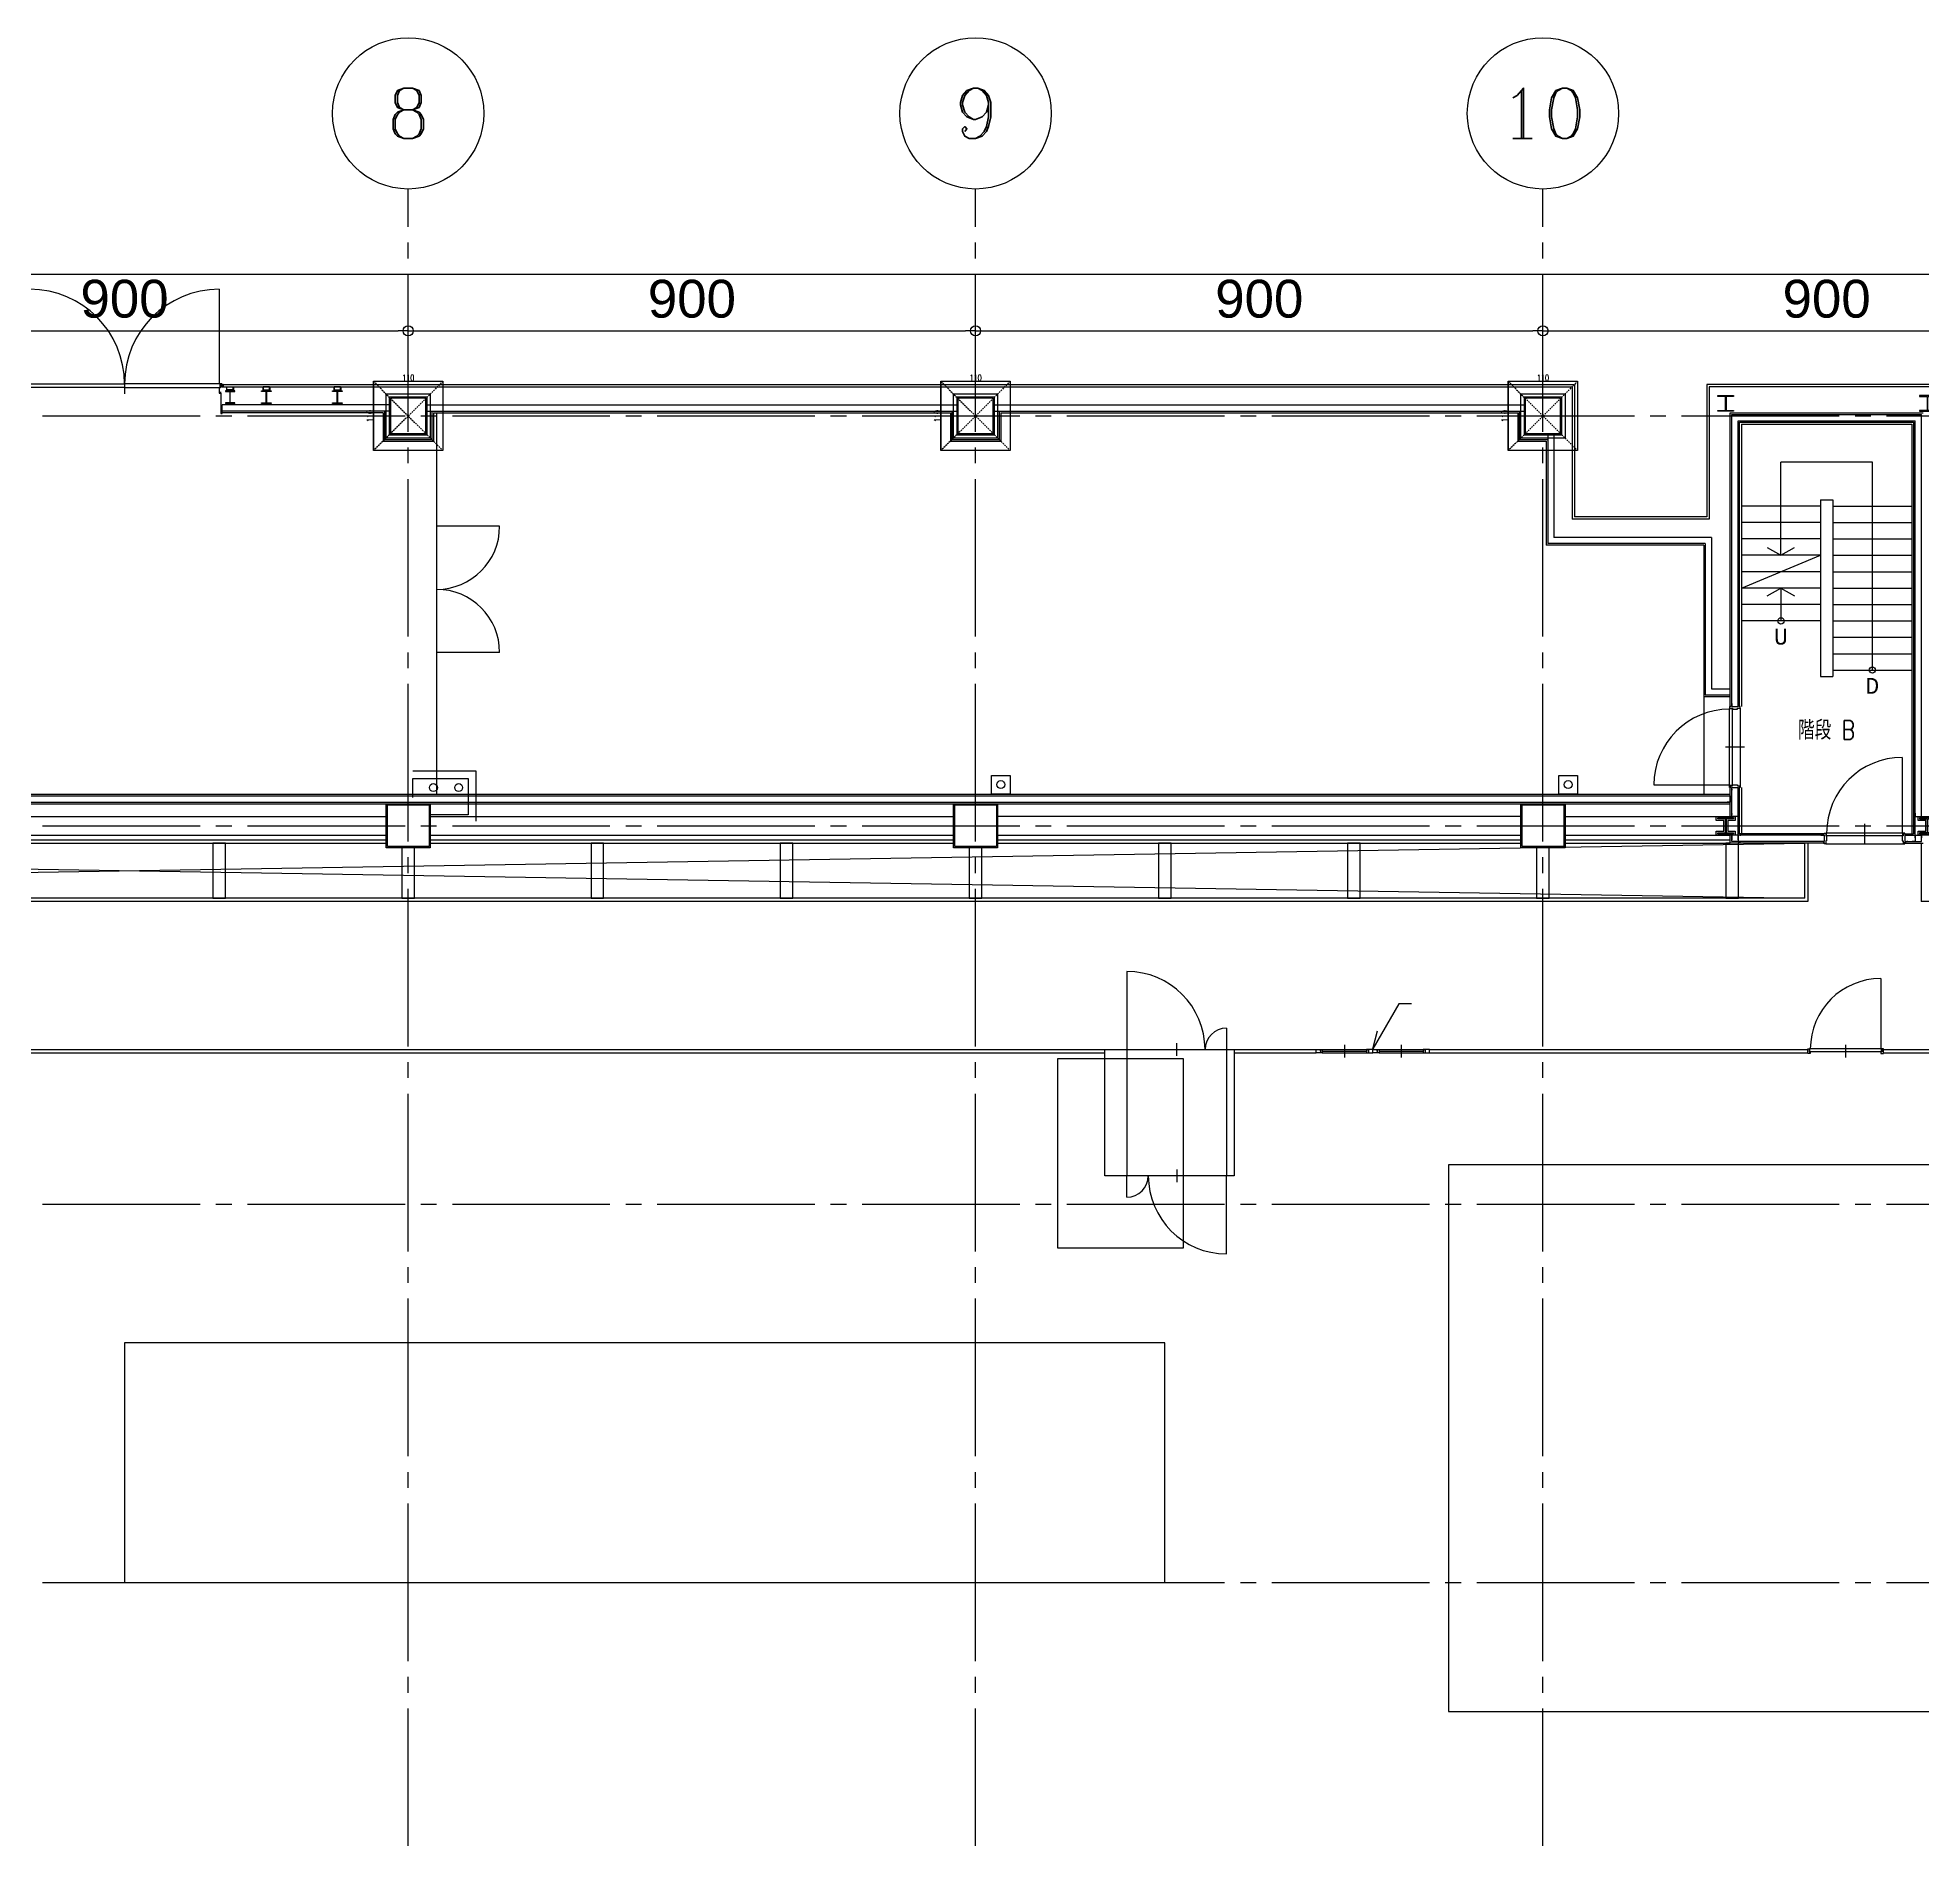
# Model space of a CAD drawing. Header units: millimetres. Extents: x -48783 to 30095, y 6477 to 24477.
# Drawn here: x 5712 to 8702, y 17142 to 20000 of the extents above; entities that cross this region are included whole.
import ezdxf
from ezdxf.enums import TextEntityAlignment as Align

# ---------------------------------------------------------------- set-up
doc = ezdxf.new("R2010")
doc.units = ezdxf.units.MM
doc.header["$LTSCALE"] = 100
doc.linetypes.add('X-N-FAB-L20$0$COL-CEN-LIN', pattern=[3.25, 2.5, -0.25, 0.25, -0.25])
doc.linetypes.add('X-N-FAB-L20$0$HIDDEN', pattern=[0.375, 0.25, -0.125])
for name, color, linetype in [('0-XREF', 7, 'Continuous'), ('X-N-FAB-L20$0$0-MC', 8, 'Continuous'), ('X-N-FAB-L20$0$0-NC', 8, 'Continuous'), ('X-N-FAB-L20$0$08', 8, 'Continuous'), ('X-N-FAB-L20$0$200K新增範圍', 8, 'Continuous'), ('X-N-FAB-L20$0$BEAM', 8, 'Continuous'), ('X-N-FAB-L20$0$BLOCK', 8, 'Continuous'), ('X-N-FAB-L20$0$CCL', 8, 'X-N-FAB-L20$0$COL-CEN-LIN'), ('X-N-FAB-L20$0$COL', 8, 'Continuous'), ('X-N-FAB-L20$0$COL-S', 8, 'Continuous')]:
    doc.layers.add(name, color=color, linetype=linetype)
doc.layers.add('X-N-FAB-L20$0$A-BLOCK', color=8, linetype='Continuous', plot=False)
doc.layers.add('X-N-FAB-L20$0$DIM', color=8, linetype='Continuous', plot=False)
doc.styles.add('X-N-FAB-L20$0$ATS', font='monotxt', dxfattribs={"bigfont": 'BIGFONT'})
doc.styles.add('X-N-FAB-L20$0$COL-NUM', font='romanc')
doc.styles.add('X-N-FAB-L20$0$DIM', font='simplex.shx', dxfattribs={"width": 0.67, "bigfont": 'chineset.shx'})
doc.styles.add('X-N-FAB-L20$0$DimStyUse', font='romans.shx', dxfattribs={"width": 0.7})
doc.styles.add('X-N-FAB-L20$0$Gen-Text', font='arial.ttf', dxfattribs={"height": 2.5})
doc.styles.add('X-N-FAB-L20$0$ROMS', font='ROMANS.shx', dxfattribs={"bigfont": 'bigfont.shx'})
doc.dimstyles.new('X-N-FAB-L20$0$CIRL', dxfattribs={"dimtxt": 30, "dimasz": 8, "dimexe": 8, "dimexo": 0, "dimgap": 5, "dimtad": 1, "dimdsep": 46, "dimtxsty": 'X-N-FAB-L20$0$DimStyUse', "dimblk": 'X-N-FAB-L20$0$_Origin', "dimcen": 10, "dimdle": 8, "dimclrt": 2, "dimazin": 0, "dimtfac": 1, "dimtix": 1, "dimtmove": 2, "dimatfit": 3, "dimfxl": 10, "dimtolj": 1, "dimarcsym": 0})
doc.dimstyles.new('X-N-FAB-L20$0$JJP_005_defpoint', dxfattribs={"dimtxt": 20, "dimasz": 0.5, "dimexe": 0.5, "dimexo": 0.5, "dimgap": 0.5, "dimtad": 1, "dimdsep": 46, "dimtxsty": 'X-N-FAB-L20$0$DIM', "dimblk": 'X-N-FAB-L20$0$_None', "dimcen": 10, "dimclrd": 256, "dimclre": 256, "dimclrt": 256, "dimadec": 0, "dimazin": 0, "dimtfac": 1, "dimtix": 1, "dimtmove": 2, "dimatfit": 3, "dimldrblk": 'X-N-FAB-L20$0$_None', "dimfxl": 0.5, "dimtolj": 1, "dimtzin": 0, "dimarcsym": 0})

# ---------------------------------------------------------------- blocks, each defined once
blk = doc.blocks.new('X-N-FAB-L20$0$_Origin')
at = {"color": 0, "linetype": 'ByBlock', "lineweight": -2}
blk.add_line((0, 0), (-1, 0), dxfattribs=at)
blk.add_circle((0, 0), 0.5, dxfattribs=at)
blk = doc.blocks.new('*D133')
at = {"layer": 'DefPoints', "color": 0, "transparency": 16777216}
for p in [(27970, 9025), (1020, 8935), (27970, 8935)]:
    blk.add_point(p, dxfattribs=at)
at = {"layer": 'X-N-FAB-L20$0$DIM', "color": 0, "lineweight": -2, "transparency": 16777216}
for p, q in [((1020, 8935), (1020, 9045)), ((27970, 8935), (27970, 9045)), ((1036, 9025), (27954, 9025))]:
    blk.add_line(p, q, dxfattribs=at)
at = {"layer": 'X-N-FAB-L20$0$DIM', "color": 0, "lineweight": -2, "transparency": 16777216, "xscale": 16, "yscale": 16, "zscale": 16, "rotation": 180}
blk.add_blockref('X-N-FAB-L20$0$_Origin', (1020, 9025), dxfattribs=at)
at = {"layer": 'X-N-FAB-L20$0$DIM', "color": 0, "lineweight": -2, "transparency": 16777216, "xscale": 16, "yscale": 16, "zscale": 16}
blk.add_blockref('X-N-FAB-L20$0$_Origin', (27970, 9025), dxfattribs=at)
at = {"layer": 'X-N-FAB-L20$0$DIM', "color": 2, "transparency": 16777216, "insert": (14495, 9075.6), "char_height": 2.5, "attachment_point": 5, "style": 'X-N-FAB-L20$0$Gen-Text'}
blk.add_mtext('\\A1;{\\H24x;26950}', dxfattribs=at)
blk = doc.blocks.new('*D140')
at = {"layer": 'DefPoints', "color": 0, "transparency": 16777216}
for p in [(7320, 8935), (6420, 8845), (7320, 8845)]:
    blk.add_point(p, dxfattribs=at)
at = {"layer": 'X-N-FAB-L20$0$DIM', "color": 0, "lineweight": -2, "transparency": 16777216}
for p, q in [((6420, 8845), (6420, 8955)), ((7320, 8845), (7320, 8955)), ((6436, 8935), (7304, 8935))]:
    blk.add_line(p, q, dxfattribs=at)
at = {"layer": 'X-N-FAB-L20$0$DIM', "color": 0, "lineweight": -2, "transparency": 16777216, "xscale": 16, "yscale": 16, "zscale": 16, "rotation": 180}
blk.add_blockref('X-N-FAB-L20$0$_Origin', (6420, 8935), dxfattribs=at)
at = {"layer": 'X-N-FAB-L20$0$DIM', "color": 0, "lineweight": -2, "transparency": 16777216, "xscale": 16, "yscale": 16, "zscale": 16}
blk.add_blockref('X-N-FAB-L20$0$_Origin', (7320, 8935), dxfattribs=at)
at = {"layer": 'X-N-FAB-L20$0$DIM', "color": 2, "transparency": 16777216, "insert": (6870, 8985.6), "char_height": 2.5, "attachment_point": 5, "style": 'X-N-FAB-L20$0$Gen-Text'}
blk.add_mtext('\\A1;{\\H24x;900}', dxfattribs=at)
blk = doc.blocks.new('X-N-FAB-L20$0$cn-y')
at = {"layer": 'X-N-FAB-L20$0$0-MC'}
blk.add_circle((-50, 0), 50, dxfattribs=at)
at = {"layer": 'X-N-FAB-L20$0$0-NC', "style": 'X-N-FAB-L20$0$COL-NUM'}
blk.add_attdef('GRID-Y', text='', height=50, dxfattribs=at).set_placement((-50, 0), align=Align.MIDDLE_CENTER)
blk = doc.blocks.new('*D141')
at = {"layer": 'DefPoints', "color": 0, "transparency": 16777216}
for p in [(8220, 8935), (7320, 8845), (8220, 8845)]:
    blk.add_point(p, dxfattribs=at)
at = {"layer": 'X-N-FAB-L20$0$DIM', "color": 0, "lineweight": -2, "transparency": 16777216}
for p, q in [((7320, 8845), (7320, 8955)), ((8220, 8845), (8220, 8955)), ((7336, 8935), (8204, 8935))]:
    blk.add_line(p, q, dxfattribs=at)
at = {"layer": 'X-N-FAB-L20$0$DIM', "color": 0, "lineweight": -2, "transparency": 16777216, "xscale": 16, "yscale": 16, "zscale": 16, "rotation": 180}
blk.add_blockref('X-N-FAB-L20$0$_Origin', (7320, 8935), dxfattribs=at)
at = {"layer": 'X-N-FAB-L20$0$DIM', "color": 0, "lineweight": -2, "transparency": 16777216, "xscale": 16, "yscale": 16, "zscale": 16}
blk.add_blockref('X-N-FAB-L20$0$_Origin', (8220, 8935), dxfattribs=at)
at = {"layer": 'X-N-FAB-L20$0$DIM', "color": 2, "transparency": 16777216, "insert": (7770, 8985.6), "char_height": 2.5, "attachment_point": 5, "style": 'X-N-FAB-L20$0$Gen-Text'}
blk.add_mtext('\\A1;{\\H24x;900}', dxfattribs=at)
blk = doc.blocks.new('*D142')
at = {"layer": 'DefPoints', "color": 0, "transparency": 16777216}
for p in [(9120, 8935), (8220, 8845), (9120, 8845)]:
    blk.add_point(p, dxfattribs=at)
at = {"layer": 'X-N-FAB-L20$0$DIM', "color": 0, "lineweight": -2, "transparency": 16777216}
for p, q in [((8220, 8845), (8220, 8955)), ((9120, 8845), (9120, 8955)), ((8236, 8935), (9104, 8935))]:
    blk.add_line(p, q, dxfattribs=at)
at = {"layer": 'X-N-FAB-L20$0$DIM', "color": 0, "lineweight": -2, "transparency": 16777216, "xscale": 16, "yscale": 16, "zscale": 16, "rotation": 180}
blk.add_blockref('X-N-FAB-L20$0$_Origin', (8220, 8935), dxfattribs=at)
at = {"layer": 'X-N-FAB-L20$0$DIM', "color": 0, "lineweight": -2, "transparency": 16777216, "xscale": 16, "yscale": 16, "zscale": 16}
blk.add_blockref('X-N-FAB-L20$0$_Origin', (9120, 8935), dxfattribs=at)
at = {"layer": 'X-N-FAB-L20$0$DIM', "color": 2, "transparency": 16777216, "insert": (8670, 8985.6), "char_height": 2.5, "attachment_point": 5, "style": 'X-N-FAB-L20$0$Gen-Text'}
blk.add_mtext('\\A1;{\\H24x;900}', dxfattribs=at)
blk = doc.blocks.new('*D143')
at = {"layer": 'DefPoints', "color": 0, "transparency": 16777216}
for p in [(10020, 8935), (9120, 8845), (10020, 8845)]:
    blk.add_point(p, dxfattribs=at)
at = {"layer": 'X-N-FAB-L20$0$DIM', "color": 0, "lineweight": -2, "transparency": 16777216}
for p, q in [((9120, 8845), (9120, 8955)), ((10020, 8845), (10020, 8955)), ((9136, 8935), (10004, 8935))]:
    blk.add_line(p, q, dxfattribs=at)
at = {"layer": 'X-N-FAB-L20$0$DIM', "color": 0, "lineweight": -2, "transparency": 16777216, "xscale": 16, "yscale": 16, "zscale": 16, "rotation": 180}
blk.add_blockref('X-N-FAB-L20$0$_Origin', (9120, 8935), dxfattribs=at)
at = {"layer": 'X-N-FAB-L20$0$DIM', "color": 0, "lineweight": -2, "transparency": 16777216, "xscale": 16, "yscale": 16, "zscale": 16}
blk.add_blockref('X-N-FAB-L20$0$_Origin', (10020, 8935), dxfattribs=at)
at = {"layer": 'X-N-FAB-L20$0$DIM', "color": 2, "transparency": 16777216, "insert": (9570, 8985.6), "char_height": 2.5, "attachment_point": 5, "style": 'X-N-FAB-L20$0$Gen-Text'}
blk.add_mtext('\\A1;{\\H24x;900}', dxfattribs=at)
blk = doc.blocks.new('*D72')
at = {"layer": 'DefPoints', "lineweight": -2, "transparency": 16777216}
blk.add_line((0, 0), (110, 0), dxfattribs=at)
at = {"layer": 'DefPoints', "color": 0, "transparency": 16777216}
for p in [(0, 0), (110, 0), (110, 0)]:
    blk.add_point(p, dxfattribs=at)
at = {"layer": 'DefPoints', "transparency": 16777216, "insert": (55, 5.5), "char_height": 10, "attachment_point": 5, "style": 'X-N-FAB-L20$0$DIM'}
blk.add_mtext('\\A1;110', dxfattribs=at)
blk = doc.blocks.new('X-N-FAB-L20$0$_None')
blk = doc.blocks.new('*D73')
at = {"layer": 'DefPoints', "lineweight": -2, "transparency": 16777216}
blk.add_line((0, 0), (0, -110), dxfattribs=at)
at = {"layer": 'DefPoints', "color": 0, "transparency": 16777216}
for p in [(0, 0), (0, -110), (0, -110)]:
    blk.add_point(p, dxfattribs=at)
at = {"layer": 'DefPoints', "transparency": 16777216, "insert": (-5.5, -55), "char_height": 10, "attachment_point": 5, "rotation": 90, "style": 'X-N-FAB-L20$0$DIM'}
blk.add_mtext('\\A1;110', dxfattribs=at)
blk = doc.blocks.new('X-N-FAB-L20$0$A$Cc7bb84f0')
at = {"layer": 'X-N-FAB-L20$0$COL-S'}
for points in [[(0, 70), (70, 70), (70, 0), (0, 0)], [(2, 68), (68, 68), (68, 2), (2, 2)]]:
    blk.add_lwpolyline(points, close=True, dxfattribs=at)
blk = doc.blocks.new('X-N-FAB-L20$0$A$C1d07c4d4')
for centre, radius in [((9194.9, 8450), 5), ((9339.9, 8372), 5), ((7057.4, 8185.6), 6.25), ((7097.4, 8185.6), 6.25), ((7957.4, 8190.4), 6.25), ((8857.4, 8190.4), 6.25)]:
    blk.add_circle(centre, radius)
at = {"layer": 'X-N-FAB-L20$0$08'}
for p, q in [((6717.4, 8976), (6717.4, 8826)), ((6567.4, 8840), (6567.4, 8810)), ((6721.9, 8825), (8867.4, 8825)), ((6721.9, 8821.5), (8863.9, 8821.5)), ((6723.9, 8825), (6723.9, 8821.5)), ((8863.9, 8821.5), (8863.9, 8611.5)), ((8867.4, 8825), (8867.4, 8615)), ((9077.4, 8825), (9077.4, 8615)), ((9457.4, 8825), (9077.4, 8825)), ((9453.9, 8821.5), (9080.9, 8821.5)), ((9080.9, 8821.5), (9080.9, 8611.5)), ((6987.4, 8792.5), (6722.4, 8792.5)), ((6722.4, 8780), (6722.4, 8792.5)), ((7047.4, 8792.5), (7887.4, 8792.5)), ((7947.4, 8792.5), (8787.4, 8792.5)), ((6987.4, 8782.5), (6722.4, 8782.5)), ((6977.4, 8780), (6722.4, 8780)), ((6977.4, 8780), (6977.4, 8735)), ((6979.9, 8782.5), (6979.9, 8737.5)), ((7047.4, 8782.5), (7887.4, 8782.5)), ((7054.9, 8782.5), (7054.9, 8737.5)), ((7057.4, 8780), (7877.4, 8780)), ((7057.4, 8780), (7057.4, 8735)), ((7062.4, 8780), (7062.4, 8175)), ((7877.4, 8780), (7877.4, 8735)), ((7879.9, 8782.5), (7879.9, 8737.5)), ((7947.4, 8782.5), (8787.4, 8782.5)), ((7954.9, 8782.5), (7954.9, 8737.5)), ((7957.4, 8780), (7957.4, 8735)), ((7957.4, 8780), (8777.4, 8780)), ((8777.4, 8780), (8777.4, 8735)), ((8779.9, 8782.5), (8779.9, 8737.5)), ((9114.4, 8780), (9420.4, 8780)), ((9114.4, 8314), (9114.4, 8780)), ((9116.9, 8777.5), (9417.9, 8777.5)), ((9116.9, 8314), (9116.9, 8777.5)), ((9126.9, 8767.5), (9407.9, 8767.5)), ((9126.9, 8314), (9126.9, 8767.5)), ((9129.4, 8765), (9405.4, 8765)), ((9129.4, 8314), (9129.4, 8765)), ((9132.4, 8762), (9402.4, 8762)), ((9132.4, 8762), (9132.4, 8314)), ((9402.4, 8762), (9402.4, 8112.5)), ((9405.4, 8765), (9405.4, 8112.5)), ((9407.9, 8110), (9407.9, 8767.5)), ((9417.9, 8140), (9417.9, 8777.5)), ((6977.4, 8735), (7057.4, 8735)), ((6979.9, 8737.5), (7054.9, 8737.5)), ((7877.4, 8735), (7957.4, 8735)), ((7879.9, 8737.5), (7954.9, 8737.5)), ((8777.4, 8735), (8822.4, 8735)), ((8779.9, 8737.5), (8824.9, 8737.5)), ((8822.4, 8735), (8822.4, 8570)), ((8824.9, 8745), (8824.9, 8572.5)), ((8834.9, 8745), (8834.9, 8582.5)), ((9194.9, 8554), (9194.9, 8702)), ((9339.9, 8702), (9194.9, 8702)), ((9339.9, 8372), (9339.9, 8702)), ((9257.4, 8642), (9277.4, 8642)), ((9257.4, 8642), (9257.4, 8362)), ((9277.4, 8642), (9277.4, 8362)), ((9080.9, 8611.5), (8863.9, 8611.5)), ((9077.4, 8615), (8867.4, 8615)), ((9257.4, 8632), (9132.4, 8632)), ((9277.4, 8632), (9402.4, 8632)), ((7162.4, 8600), (7062.4, 8600)), ((9084.9, 8582.5), (8834.9, 8582.5)), ((9084.9, 8582.5), (9084.9, 8342.5)), ((9257.4, 8606), (9132.4, 8606)), ((9257.4, 8580), (9132.4, 8580)), ((9277.4, 8606), (9402.4, 8606)), ((9277.4, 8580), (9402.4, 8580)), ((9072.4, 8570), (8822.4, 8570)), ((9074.9, 8572.5), (8824.9, 8572.5)), ((9072.4, 8570), (9072.4, 8330)), ((9074.9, 8572.5), (9074.9, 8332.5)), ((9257.4, 8554), (9132.4, 8554)), ((9132.4, 8502), (9257.4, 8554)), ((9277.4, 8554), (9402.4, 8554)), ((9257.4, 8528), (9132.4, 8528)), ((9277.4, 8528), (9402.4, 8528)), ((9257.4, 8502), (9132.4, 8502)), ((9194.9, 8502), (9194.9, 8450)), ((9277.4, 8502), (9402.4, 8502)), ((9257.4, 8476), (9132.4, 8476)), ((9277.4, 8476), (9402.4, 8476)), ((9257.4, 8450), (9132.4, 8450)), ((9277.4, 8450), (9402.4, 8450)), ((9277.4, 8424), (9402.4, 8424)), ((7162.4, 8400), (7062.4, 8400)), ((9277.4, 8398), (9402.4, 8398)), ((9277.4, 8372), (9402.4, 8372)), ((9084.9, 8342.5), (9114.4, 8342.5)), ((9257.4, 8362), (9277.4, 8362)), ((9072.4, 8330), (9114.4, 8330)), ((9072.4, 8330), (9072.4, 8175)), ((9074.9, 8332.5), (9114.4, 8332.5)), ((9130.4, 8311.5), (9130.4, 8188.5)), ((9106.9, 8250), (9136.9, 8250)), ((9387.4, 8233.5), (9387.4, 8113.5)), ((4020.4, 8175), (9114.4, 8175)), ((4020.4, 8172.5), (9114.4, 8172.5)), ((4020.4, 8162.5), (9114.4, 8162.5)), ((8993.4, 8190), (9113.4, 8190)), ((9114.4, 8140), (9114.4, 8186)), ((9116.9, 8140), (9116.9, 8186)), ((9126.9, 8110), (9126.9, 8186)), ((9129.4, 8112.5), (9129.4, 8186)), ((9132.4, 8186), (9132.4, 8112.5)), ((4020.4, 8160), (9114.4, 8160)), ((6152.4, 8140), (6982.4, 8140)), ((7052.4, 8140), (7882.4, 8140)), ((8852.4, 8140), (9114.4, 8140)), ((6152.4, 8110), (6982.4, 8110)), ((6152.4, 8102.5), (6982.4, 8102.5)), ((7052.4, 8110), (7882.4, 8110)), ((7052.4, 8102.5), (7882.4, 8102.5)), ((7952.4, 8102.5), (8782.4, 8102.5)), ((8852.4, 8110), (9114.4, 8110)), ((8852.4, 8102.5), (9114.4, 8102.5)), ((9114.4, 8097.5), (9114.4, 8110)), ((9116.9, 8100), (9116.9, 8110)), ((9263.4, 8110), (9126.9, 8110)), ((9263.4, 8112.5), (9129.4, 8112.5)), ((9327.4, 8127.9), (9327.4, 8097.5)), ((9391.4, 8112.5), (9405.4, 8112.5)), ((9391.4, 8110), (9407.9, 8110)), ((9417.9, 8100), (9417.9, 8110)), ((3902.4, 8097.5), (9232.4, 8010)), ((3902.4, 8010), (9232.4, 8097.5)), ((6152.4, 8097.5), (6982.4, 8097.5)), ((7052.4, 8097.5), (7882.4, 8097.5)), ((7952.4, 8097.5), (8782.4, 8097.5)), ((8852.4, 8097.5), (9114.4, 8097.5)), ((9262.4, 8097.5), (9114.4, 8097.5)), ((9263.4, 8100), (9116.9, 8100)), ((9232.4, 8097.5), (9232.4, 8010)), ((9237.4, 8097.5), (9237.4, 8005)), ((9265.9, 8096.5), (9388.9, 8096.5)), ((9391.4, 8100), (9417.9, 8100)), ((9392.4, 8097.5), (9420.4, 8097.5)), ((9417.4, 8097.5), (9417.4, 8005)), ((9237.4, 8005), (3897.4, 8005)), ((9232.4, 8010), (3902.4, 8010)), ((11807.4, 8005), (9417.4, 8005)), ((8157.4, 7894), (8157.4, 7770)), ((9353.3, 7882.8), (9353.3, 7771)), ((8315.4, 7804), (8315.4, 7770)), ((8236.4, 7760), (8236.4, 7780)), ((8502.4, 7777.5), (8502.4, 7757.5)), ((8592.4, 7777.5), (8592.4, 7757.5)), ((9297.4, 7777.5), (9297.4, 7757.5)), ((3852.4, 7770), (8122.4, 7770)), ((3852.4, 7765), (8122.4, 7765)), ((8157.4, 7770), (8157.4, 7570)), ((8315.4, 7770), (8315.4, 7570)), ((8327.4, 7770), (8457.4, 7770)), ((8327.4, 7765), (8457.4, 7765)), ((8467.4, 7770), (8537.4, 7770)), ((8467.4, 7767.5), (8537.4, 7767.5)), ((8467.4, 7765), (8537.4, 7765)), ((8557.4, 7770), (8627.4, 7770)), ((8557.4, 7767.5), (8627.4, 7767.5)), ((8557.4, 7765), (8627.4, 7765)), ((8637.4, 7770), (9237.4, 7770)), ((8637.4, 7765), (9237.4, 7765)), ((9357.4, 7770), (11817.4, 7770)), ((9357.4, 7765), (11817.4, 7765)), ((8157.4, 7536), (8157.4, 7570)), ((8236.4, 7580), (8236.4, 7560)), ((8315.4, 7446), (8315.4, 7570))]:
    blk.add_line(p, q, dxfattribs=at)
for points in [[(6415.9, 8826), (6567.4, 8826), (6567.4, 8820), (6415.9, 8820)], [(6718.9, 8826), (6567.4, 8826), (6567.4, 8820), (6718.9, 8820)], [(6729.3, 8820), (6729.3, 8815), (6734.3, 8815), (6734.3, 8815.6), (6729.9, 8815.6), (6729.9, 8820)], [(6739.9, 8816.5), (6729.9, 8816.5), (6729.9, 8821.5), (6739.9, 8821.5)], [(6740.5, 8820), (6740.5, 8815), (6735.5, 8815), (6735.5, 8815.6), (6739.9, 8815.6), (6739.9, 8820)], [(6786.8, 8820), (6786.8, 8815), (6791.8, 8815), (6791.8, 8815.6), (6787.4, 8815.6), (6787.4, 8820)], [(6787.4, 8816.5), (6797.4, 8816.5), (6797.4, 8821.5), (6787.4, 8821.5)], [(6798, 8820), (6798, 8815), (6793, 8815), (6793, 8815.6), (6797.4, 8815.6), (6797.4, 8820)], [(6899.3, 8820), (6899.3, 8815), (6904.3, 8815), (6904.3, 8815.6), (6899.9, 8815.6), (6899.9, 8820)], [(6899.9, 8816.5), (6909.9, 8816.5), (6909.9, 8821.5), (6899.9, 8821.5)], [(6910.5, 8820), (6910.5, 8815), (6905.5, 8815), (6905.5, 8815.6), (6909.9, 8815.6), (6909.9, 8820)], [(6742.4, 8815), (6727.4, 8815), (6727.4, 8814.1), (6734.6, 8814.1), (6734.6, 8795.9), (6727.4, 8795.9), (6727.4, 8795), (6742.4, 8795), (6742.4, 8795.9), (6735.2, 8795.9), (6735.2, 8814.1), (6742.4, 8814.1)], [(6784.9, 8815), (6799.9, 8815), (6799.9, 8814.1), (6792.7, 8814.1), (6792.7, 8795.9), (6799.9, 8795.9), (6799.9, 8795), (6784.9, 8795), (6784.9, 8795.9), (6792.1, 8795.9), (6792.1, 8814.1), (6784.9, 8814.1)], [(6897.4, 8815), (6912.4, 8815), (6912.4, 8814.1), (6905.2, 8814.1), (6905.2, 8795.9), (6912.4, 8795.9), (6912.4, 8795), (6897.4, 8795), (6897.4, 8795.9), (6904.6, 8795.9), (6904.6, 8814.1), (6897.4, 8814.1)], [(7047.4, 8745), (7047.4, 8805), (6987.4, 8805), (6987.4, 8745)], [(7045.4, 8747), (7045.4, 8803), (6989.4, 8803), (6989.4, 8747)], [(7947.4, 8745), (7947.4, 8805), (7887.4, 8805), (7887.4, 8745)], [(7945.4, 8747), (7945.4, 8803), (7889.4, 8803), (7889.4, 8747)], [(8847.4, 8745), (8847.4, 8805), (8787.4, 8805), (8787.4, 8745)], [(8845.4, 8747), (8845.4, 8803), (8789.4, 8803), (8789.4, 8747)], [(9094.9, 8807.5), (9119.9, 8807.5), (9119.9, 8806.1), (9107.9, 8806.1), (9107.9, 8783.9), (9119.9, 8783.9), (9119.9, 8782.5), (9094.9, 8782.5), (9094.9, 8783.9), (9107, 8783.9), (9107, 8806.1), (9094.9, 8806.1)], [(9414.9, 8782.5), (9439.9, 8782.5), (9439.9, 8783.9), (9427.9, 8783.9), (9427.9, 8806.1), (9439.9, 8806.1), (9439.9, 8807.5), (9414.9, 8807.5), (9414.9, 8806.1), (9427, 8806.1), (9427, 8783.9), (9414.9, 8783.9)], [(9113.4, 8189), (9113.4, 8311), (9117.4, 8311), (9117.4, 8189)], [(7972.4, 8205), (7972.4, 8175), (7942.4, 8175), (7942.4, 8205)], [(8872.4, 8205), (8872.4, 8175), (8842.4, 8175), (8842.4, 8205)], [(6982.4, 8090), (6982.4, 8160), (7052.4, 8160), (7052.4, 8090)], [(6984.4, 8092), (6984.4, 8158), (7050.4, 8158), (7050.4, 8092)], [(7882.4, 8090), (7882.4, 8160), (7952.4, 8160), (7952.4, 8090)], [(7884.4, 8092), (7884.4, 8158), (7950.4, 8158), (7950.4, 8092)], [(7952.4, 8110), (8782.4, 8110), (8782.4, 8140), (7952.4, 8140)], [(8782.4, 8090), (8782.4, 8160), (8852.4, 8160), (8852.4, 8090)], [(8784.4, 8092), (8784.4, 8158), (8850.4, 8158), (8850.4, 8092)], [(9092.4, 8140), (9122.4, 8140), (9122.4, 8133.6), (9110.4, 8133.6), (9110.4, 8116.4), (9122.4, 8116.4), (9122.4, 8110), (9092.4, 8110), (9092.4, 8116.4), (9104.5, 8116.4), (9104.5, 8133.6), (9092.4, 8133.6)], [(9094.9, 8137.5), (9119.9, 8137.5), (9119.9, 8136.1), (9107.9, 8136.1), (9107.9, 8113.9), (9119.9, 8113.9), (9119.9, 8112.5), (9094.9, 8112.5), (9094.9, 8113.9), (9107, 8113.9), (9107, 8136.1), (9094.9, 8136.1)], [(9412.4, 8140), (9442.4, 8140), (9442.4, 8133.6), (9430.4, 8133.6), (9430.4, 8116.4), (9442.4, 8116.4), (9442.4, 8110), (9412.4, 8110), (9412.4, 8116.4), (9424.5, 8116.4), (9424.5, 8133.6), (9412.4, 8133.6)], [(9414.9, 8112.5), (9439.9, 8112.5), (9439.9, 8113.9), (9427.9, 8113.9), (9427.9, 8136.1), (9439.9, 8136.1), (9439.9, 8137.5), (9414.9, 8137.5), (9414.9, 8136.1), (9427, 8136.1), (9427, 8113.9), (9414.9, 8113.9)], [(9388.4, 8113.5), (9266.4, 8113.5), (9266.4, 8109.5), (9388.4, 8109.5)], [(6707.4, 8010), (6727.4, 8010), (6727.4, 8097.5), (6707.4, 8097.5)], [(7007.4, 8010), (7027.4, 8010), (7027.4, 8090), (7007.4, 8090)], [(7307.4, 8010), (7327.4, 8010), (7327.4, 8097.5), (7307.4, 8097.5)], [(7607.4, 8010), (7627.4, 8010), (7627.4, 8097.5), (7607.4, 8097.5)], [(7907.4, 8010), (7927.4, 8010), (7927.4, 8090), (7907.4, 8090)], [(8207.4, 8010), (8227.4, 8010), (8227.4, 8097.5), (8207.4, 8097.5)], [(8507.4, 8010), (8527.4, 8010), (8527.4, 8097.5), (8507.4, 8097.5)], [(8807.4, 8010), (8827.4, 8010), (8827.4, 8090), (8807.4, 8090)], [(9107.4, 8010), (9127.4, 8010), (9127.4, 8097.5), (9107.4, 8097.5)], [(8247.4, 7455.5), (8247.4, 7755.5), (8047.4, 7755.5), (8047.4, 7455.5)], [(8122.4, 7770), (8327.4, 7770), (8327.4, 7570), (8122.4, 7570), (8122.4, 7770)], [(8457.4, 7770), (8464.4, 7770), (8464.4, 7765), (8457.4, 7765)], [(8547.4, 7770), (8540.4, 7770), (8540.4, 7765), (8547.4, 7765)], [(8547.4, 7770), (8554.4, 7770), (8554.4, 7765), (8547.4, 7765)], [(8637.4, 7770), (8630.4, 7770), (8630.4, 7765), (8637.4, 7765)], [(10617.4, 7587.5), (8667.4, 7587.5), (8667.4, 6720), (9567.4, 6720), (9567.4, 6270), (11237.4, 6270), (11237.4, 7755.5), (10617.4, 7755.5)], [(9241.5, 7766.5), (9241.5, 7764), (9237.4, 7764), (9237.4, 7771), (9239.9, 7771), (9239.9, 7766.5)], [(9354.4, 7771), (9240.4, 7771), (9240.4, 7767), (9354.4, 7767)], [(9353.3, 7766.5), (9353.3, 7764), (9357.4, 7764), (9357.4, 7771), (9354.9, 7771), (9354.9, 7766.5)], [(8217.4, 6925), (8217.4, 7305), (6567.4, 7305), (6567.4, 6925)]]:
    blk.add_lwpolyline(points, close=True, dxfattribs=at)
for points in [[(6721.9, 8823.5), (6721.9, 8826), (6719.4, 8826), (6719.4, 8819.5), (6717.4, 8819.5), (6717.4, 8811), (6719.9, 8811), (6719.9, 8813.5)], [(6721.9, 8823.5), (6723.9, 8821.5), (6721.9, 8821.5), (6721.9, 8823.5), (6723.9, 8823.5), (6723.9, 8821.5)], [(6719.9, 8811), (6719.9, 8779), (6722.4, 8779), (6722.4, 8781.5)], [(9173.3, 8566.5), (9194.9, 8554), (9216.6, 8566.5)], [(9173.3, 8489.5), (9194.9, 8502), (9216.6, 8489.5)], [(9115.9, 8314), (9113.4, 8314), (9113.4, 8311.5), (9117.9, 8311.5), (9117.9, 8310), (9125.9, 8310), (9125.9, 8311.5), (9130.4, 8311.5), (9130.4, 8314), (9127.9, 8314)], [(9117.9, 8318), (9116.9, 8318), (9116.9, 8314), (9126.9, 8314), (9126.9, 8318), (9125.9, 8318)], [(7024.9, 8212), (7124.4, 8212), (7124.4, 8132.5)], [(7024.9, 8170), (7024.9, 8200), (7112.4, 8200), (7112.4, 8142.5), (7052.4, 8142.5)], [(9110.4, 8171.5), (9110.4, 8172.5), (9114.4, 8172.5), (9114.4, 8162.5), (9110.4, 8162.5), (9110.4, 8163.5)], [(9115.9, 8186), (9113.4, 8186), (9113.4, 8188.5), (9117.9, 8188.5), (9117.9, 8190), (9125.9, 8190), (9125.9, 8188.5), (9130.4, 8188.5), (9130.4, 8186), (9127.9, 8186)], [(9117.9, 8182), (9116.9, 8182), (9116.9, 8186), (9126.9, 8186), (9126.9, 8182), (9125.9, 8182)], [(9125.9, 8144), (9126.9, 8144), (9126.9, 8140), (9116.9, 8140), (9116.9, 8144), (9117.9, 8144)], [(9408.9, 8144), (9407.9, 8144), (9407.9, 8140), (9417.9, 8140), (9417.9, 8144), (9416.9, 8144)], [(9125.9, 8106), (9126.9, 8106), (9126.9, 8110), (9116.9, 8110), (9116.9, 8106), (9117.9, 8106)], [(9125.9, 8104), (9126.9, 8104), (9126.9, 8100), (9116.9, 8100), (9116.9, 8104), (9117.9, 8104)], [(9130.9, 8109), (9130.9, 8110), (9126.9, 8110), (9126.9, 8100), (9130.9, 8100), (9130.9, 8101)], [(9259.4, 8109), (9259.4, 8110), (9263.4, 8110), (9263.4, 8100), (9259.4, 8100), (9259.4, 8101)], [(9263.4, 8111), (9263.4, 8113.5), (9265.9, 8113.5), (9265.9, 8109), (9267.4, 8109), (9267.4, 8101), (9265.9, 8101), (9265.9, 8096.5), (9263.4, 8096.5), (9263.4, 8099)], [(9391.4, 8111), (9391.4, 8113.5), (9388.9, 8113.5), (9388.9, 8109), (9387.4, 8109), (9387.4, 8101), (9388.9, 8101), (9388.9, 8096.5), (9391.4, 8096.5), (9391.4, 8099)], [(9395.4, 8109), (9395.4, 8110), (9391.4, 8110), (9391.4, 8100), (9395.4, 8100), (9395.4, 8101)], [(9403.9, 8109), (9403.9, 8110), (9407.9, 8110), (9407.9, 8100), (9403.9, 8100), (9403.9, 8101)], [(9408.9, 8106), (9407.9, 8106), (9407.9, 8110), (9417.9, 8110), (9417.9, 8106), (9416.9, 8106)], [(9408.9, 8104), (9407.9, 8104), (9407.9, 8100), (9417.9, 8100), (9417.9, 8104), (9416.9, 8104)], [(8608.9, 7842.8), (8588.9, 7842.8), (8547.4, 7771), (8555.2, 7800)], [(8464.4, 7767.5), (8464.4, 7770), (8467.4, 7770), (8467.4, 7765), (8464.4, 7765), (8464.4, 7765.5)], [(8540.4, 7767.5), (8540.4, 7770), (8537.4, 7770), (8537.4, 7765), (8540.4, 7765), (8540.4, 7765.5)], [(8554.4, 7767.5), (8554.4, 7770), (8557.4, 7770), (8557.4, 7765), (8554.4, 7765), (8554.4, 7765.5)], [(8630.4, 7767.5), (8630.4, 7770), (8627.4, 7770), (8627.4, 7765), (8630.4, 7765), (8630.4, 7765.5)]]:
    blk.add_lwpolyline(points, dxfattribs=at)
for points in [[(6721.9, 8825), (6721.9, 8823.5), (6723.9, 8823.5), (6723.9, 8825, -0.294457)], [(9129.4, 8314), (9128.2, 8314), (9128.2, 8315), (9129.4, 8315, 0.780046)], [(9263.4, 8097.5), (9263.4, 8098.8), (9262.4, 8098.8), (9262.4, 8097.5, -0.780046)], [(9391.4, 8097.5), (9391.4, 8098.8), (9392.4, 8098.8), (9392.4, 8097.5, 0.780046)]]:
    blk.add_lwpolyline(points, format="xyb", close=True, dxfattribs=at)
for centre, radius, start, end in [((6417.4, 8826), 150, 0, 90), ((6717.4, 8826), 150, 90, 180), ((7062.4, 8600), 100, 270, 0), ((7062.4, 8400), 100, 0, 90), ((9113.4, 8190), 120, 90, 180), ((9387.4, 8113.5), 120, 90, 180), ((8157.4, 7770), 124, 0, 90), ((9353.3, 7771), 111.8, 90, 180), ((8315.4, 7770), 34, 90, 180), ((8157.4, 7570), 34, 270, 0), ((8315.4, 7570), 124, 180, 270)]:
    blk.add_arc(centre, radius, start, end, dxfattribs=at)
at = {"layer": 'X-N-FAB-L20$0$08', "style": 'X-N-FAB-L20$0$ATS'}
for s, p in [('U', (9194.9, 8425)), ('D', (9339.9, 8347))]:
    blk.add_text(s, height=25, dxfattribs=at).set_placement(p, align=Align.MIDDLE_CENTER)
at = {"layer": 'X-N-FAB-L20$0$08', "style": 'X-N-FAB-L20$0$ROMS', "width": 0.8}
blk.add_text('階段 B', height=30, dxfattribs=at).set_placement((9267.3, 8276.8), align=Align.MIDDLE_CENTER)
blk = doc.blocks.new('*U71')
at = {"layer": 'DefPoints', "linetype": 'X-N-FAB-L20$0$HIDDEN', "ltscale": 0.1}
for p, q in [((110, 0), (0, -110)), ((0, 0), (110, -110))]:
    blk.add_line(p, q, dxfattribs=at)
at = {"layer": 'X-N-FAB-L20$0$COL', "ltscale": 0.1}
blk.add_lwpolyline([(0, 0), (110, 0), (110, -110), (0, -110)], close=True, dxfattribs=at)
at = {"layer": 'DefPoints'}
dim = blk.add_linear_dim(base=(0, -110), p1=(0, 0), p2=(0, -110), angle=90, dimstyle='X-N-FAB-L20$0$JJP_005_defpoint', override={"dimtxt": 10}, dxfattribs=at)
dim.commit()
dim.dimension.update_dxf_attribs({"geometry": '*D73', "text_midpoint": (-5.5, -55)})
dim = blk.add_linear_dim(base=(110, 0), p1=(0, 0), p2=(110, 0), dimstyle='X-N-FAB-L20$0$JJP_005_defpoint', override={"dimtxt": 10}, dxfattribs=at)
dim.commit()
dim.dimension.update_dxf_attribs({"geometry": '*D72', "text_midpoint": (55, 5.5)})
blk = doc.blocks.new('X-N-FAB-L20$0$A$C20c95bda')
at = {"layer": 'X-N-FAB-L20$0$CCL'}
for p, q in [((7320, 0), (7320, 9160)), ((8220, 0), (8220, 9160)), ((9120, 0), (9120, 9160)), ((240, 8800), (28330, 8800)), ((240, 8150), (28330, 8150)), ((240, 7550), (28330, 7550)), ((240, 6950), (28330, 6950))]:
    blk.add_line(p, q, dxfattribs=at)
at = {"layer": 'X-N-FAB-L20$0$COL-S'}
for points in [[(7285, 8835), (7355, 8835), (7355, 8765), (7285, 8765)], [(8185, 8835), (8255, 8835), (8255, 8765), (8185, 8765)], [(9085, 8835), (9155, 8835), (9155, 8765), (9085, 8765)]]:
    blk.add_lwpolyline(points, close=True, dxfattribs=at)
at = {"layer": 'X-N-FAB-L20$0$200K新增範圍'}
for p in [(7285, 8115), (8185, 8115), (9085, 8115)]:
    blk.add_blockref('X-N-FAB-L20$0$A$Cc7bb84f0', p, dxfattribs=at)
at = {"layer": 'X-N-FAB-L20$0$A-BLOCK'}
ref = blk.add_blockref('X-N-FAB-L20$0$cn-y', (7440, 9280), dxfattribs=dict(at, xscale=2.399999999999997, yscale=2.399999999999997, zscale=2.399999999999997))
ref.add_attrib('GRID-Y', '8', dxfattribs={"layer": 'X-N-FAB-L20$0$0-NC', "height": 80, "style": 'X-N-FAB-L20$0$COL-NUM'}).set_placement((7320, 9280), align=Align.MIDDLE_CENTER)
ref = blk.add_blockref('X-N-FAB-L20$0$cn-y', (8340, 9280), dxfattribs=dict(at, xscale=2.399999999999997, yscale=2.399999999999997, zscale=2.399999999999997))
ref.add_attrib('GRID-Y', '9', dxfattribs={"layer": 'X-N-FAB-L20$0$0-NC', "height": 80, "style": 'X-N-FAB-L20$0$COL-NUM'}).set_placement((8220, 9280), align=Align.MIDDLE_CENTER)
ref = blk.add_blockref('X-N-FAB-L20$0$cn-y', (9240, 9280), dxfattribs=dict(at, xscale=2.399999999999997, yscale=2.399999999999997, zscale=2.399999999999997))
ref.add_attrib('GRID-Y', '10', dxfattribs={"layer": 'X-N-FAB-L20$0$0-NC', "height": 80, "style": 'X-N-FAB-L20$0$COL-NUM'}).set_placement((9120, 9280), align=Align.MIDDLE_CENTER)
at = {"layer": 'X-N-FAB-L20$0$BEAM'}
for p in [(7265, 8855), (8165, 8855), (9065, 8855)]:
    blk.add_blockref('*U71', p, dxfattribs=at)
at = {"layer": 'X-N-FAB-L20$0$DIM'}
for base, p1, p2, picture, middle in [((27970, 9025), (1020, 8935), (27970, 8935), '*D133', (14495, 9075.634)), ((7320, 8935), (6420, 8845), (7320, 8845), '*D140', (6870, 8985.634)), ((8220, 8935), (7320, 8845), (8220, 8845), '*D141', (7770, 8985.634)), ((9120, 8935), (8220, 8845), (9120, 8845), '*D142', (8670, 8985.634)), ((10020, 8935), (9120, 8845), (10020, 8845), '*D143', (9570, 8985.634))]:
    dim = blk.add_linear_dim(base=base, p1=p1, p2=p2, text='{\\H24x;<>}', dimstyle='X-N-FAB-L20$0$CIRL', override={"dimtxt": 60, "dimasz": 16, "dimexe": 20, "dimgap": 20, "dimtxsty": 'X-N-FAB-L20$0$Gen-Text'}, dxfattribs=at)
    dim.commit()
    dim.dimension.update_dxf_attribs({"geometry": picture, "text_midpoint": middle})
blk = doc.blocks.new('X-N-FAB-L20')
blk.add_blockref('X-N-FAB-L20$0$A$C1d07c4d4', (-717.4, 10625))
at = {"layer": 'X-N-FAB-L20$0$BLOCK'}
blk.add_blockref('X-N-FAB-L20$0$A$C20c95bda', (-1020, 10600), dxfattribs=at)

msp = doc.modelspace()

# ---------------------------------------------------------------- block references
at = {"layer": '0-XREF'}
msp.add_blockref('X-N-FAB-L20', (0, 0), dxfattribs=at)

doc.saveas('drawing.dxf')
